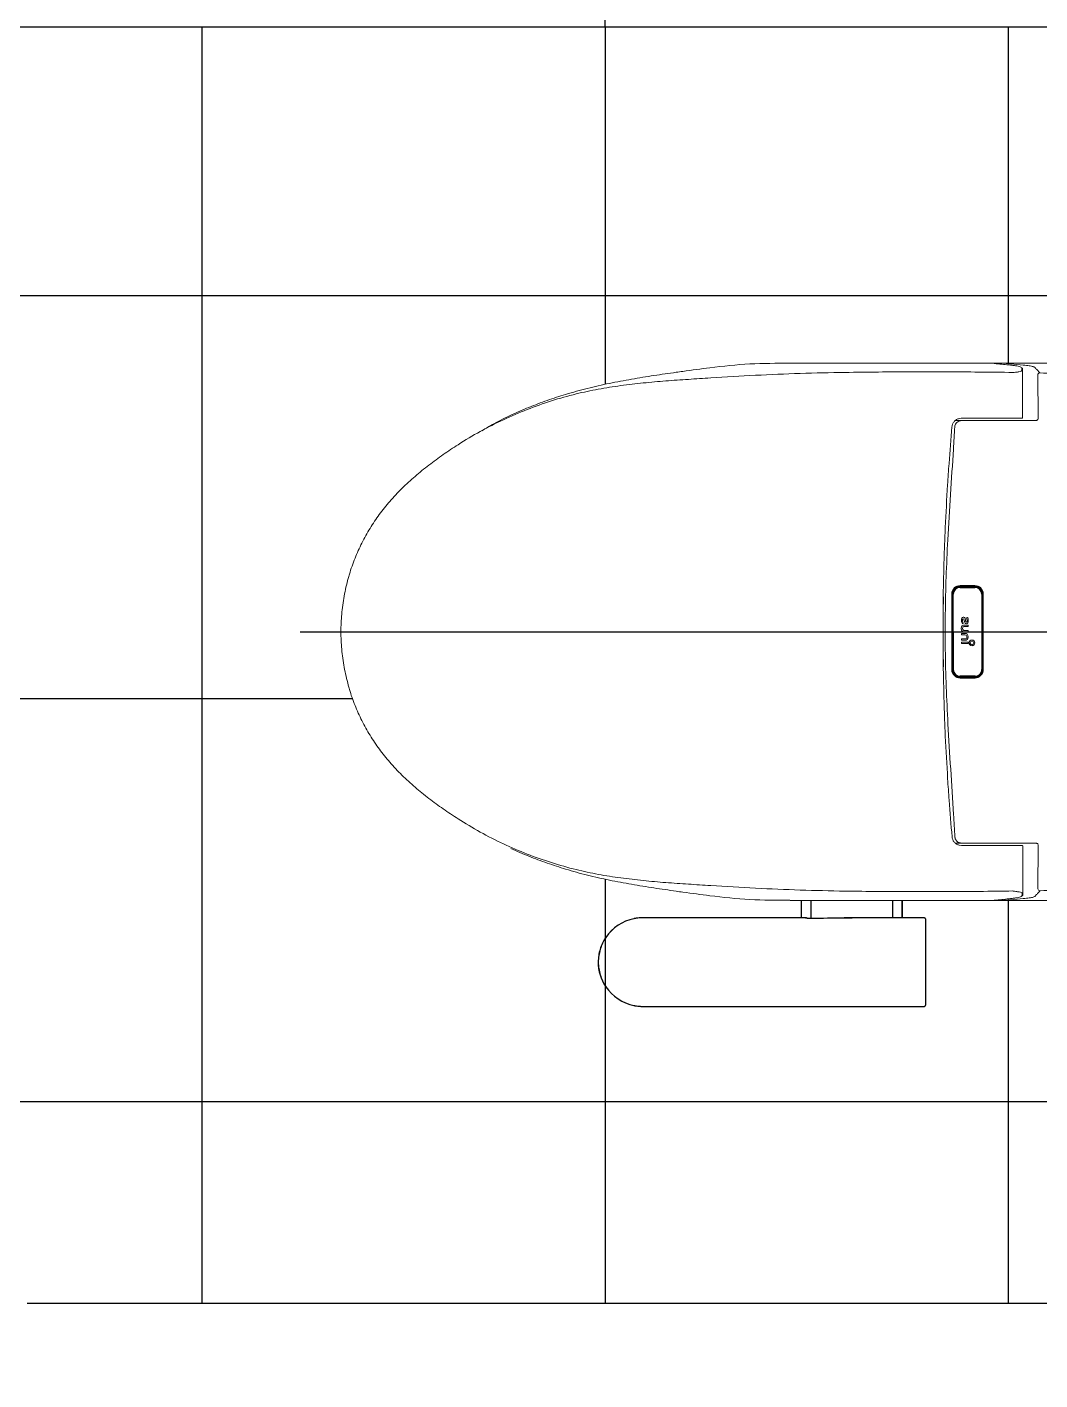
# Model space of a CAD drawing. Header units: millimetres. Extents: x 18456 to 179493, y -203649 to 469211.
# Drawn here: x 102955 to 103708, y -180691 to -179684 of the extents above; entities that cross this region are included whole.
import ezdxf

# ---------------------------------------------------------------- set-up
doc = ezdxf.new("R2010")
doc.units = ezdxf.units.MM
for name, color, linetype, true_color in [('X-평면도(기본형)$0$F-BATH', 6, 'Continuous', 0xff00ff), ('X-평면도(기본형)$0$FUR', 6, 'Continuous', 0xff00ff), ('X-평면도(기본형)$0$MC', 7, 'Continuous', 0x7f7fff), ('X-평면도(기본형)$0$TIL', 5, 'Continuous', 0x0000ff)]:
    doc.layers.add(name, color=color, linetype=linetype, true_color=true_color)

# ---------------------------------------------------------------- blocks, each defined once
blk = doc.blocks.new('X-평면도(기본형)$0$A$C019C01BD')
at = {"layer": 'X-평면도(기본형)$0$FUR', "color": 5, "ltscale": 3, "true_color": 0x0000ff}
blk.add_line((523.1, 1200.3), (523.1, 0.3), dxfattribs=at)
blk = doc.blocks.new('X-평면도(기본형)$0$IW990')
at = {"layer": 'X-평면도(기본형)$0$F-BATH', "color": 8, "true_color": 0x808080}
blk.add_line((238457.4, 45965.8), (238457.4, 45965.9), dxfattribs=at)
blk.add_arc((238455.9, 45965.9), 1.47, 0.0041, 7.5471, dxfattribs=at)
at = {"layer": 'X-평면도(기본형)$0$FUR', "linetype": 'Continuous', "lineweight": 15}
for p, q in [((238356.3, 46380.1), (238645.6, 46380.2)), ((238528.6, 46376.9), (238528.9, 46376.4)), ((238529.4, 46374.3), (238529.4, 46375.9)), ((238529.4, 46375.9), (238529.4, 46339.7)), ((238540.7, 46371.4), (238541, 46339.4)), ((238476.8, 46332.8), (238476.8, 46332.8)), ((238482.2, 46339), (238483.8, 46339.2)), ((238482.2, 46339), (238482.2, 46339)), ((238529.4, 46339.7), (238529.4, 46339.7)), ((238470.3, 46195), (238470.4, 46206.3)), ((238470.5, 46206.3), (238470.3, 46195)), ((238470.2, 46182), (238470.2, 46180.2)), ((238470.2, 46180.2), (238470.2, 46181.9)), ((238470.2, 46178.3), (238470.2, 46180.2)), ((238470.2, 46180.2), (238470.2, 46178.5)), ((238470.5, 46154.1), (238470.3, 46165.3)), ((238470.3, 46165.3), (238470.4, 46154.1)), ((238476.9, 46027.6), (238476.9, 46027.5)), ((238482.2, 46021.4), (238482.3, 46021.4)), ((238482.3, 46021.4), (238483.9, 46021.2)), ((238529.5, 46020.7), (238529.5, 46020.7)), ((238529.5, 45984.5), (238529.5, 46020.7)), ((238540.8, 45989), (238541.1, 46021)), ((238356.3, 45980.4), (238645.7, 45980.3)), ((238356.4, 45980.1), (238645.7, 45980.2)), ((238528.7, 45983.5), (238529, 45984)), ((238529.5, 45986), (238529.5, 45984.5))]:
    blk.add_line(p, q, dxfattribs=at)
at = {"layer": 'X-평면도(기본형)$0$FUR'}
for p, q in [((238493.9, 46214.4), (238482.9, 46214.4)), ((238494, 46214.1), (238482.9, 46214.1)), ((238482.9, 46214.1), (238494, 46214.1)), ((238494, 46213.6), (238482.9, 46213.6)), ((238494, 46213.6), (238482.9, 46213.6)), ((238482.9, 46213.3), (238493.9, 46213.3)), ((238476.7, 46208.2), (238476.7, 46152.2)), ((238477.1, 46208.2), (238476.7, 46208.2)), ((238477.1, 46208.2), (238477.1, 46152.2)), ((238477.1, 46152.2), (238477.1, 46208.2)), ((238477.6, 46208.2), (238477.6, 46152.2)), ((238477.6, 46208.2), (238477.6, 46152.2)), ((238477.8, 46208.2), (238477.6, 46208.2)), ((238477.9, 46152.2), (238477.8, 46208.2)), ((238499, 46208.2), (238499, 46152.2)), ((238499.4, 46208.2), (238499, 46208.2)), ((238499.4, 46152.2), (238499.4, 46208.2)), ((238499.4, 46152.2), (238499.4, 46208.2)), ((238499.8, 46152.2), (238499.8, 46208.2)), ((238499.8, 46208.2), (238499.8, 46152.2)), ((238499.8, 46208.2), (238500.1, 46208.2)), ((238500.1, 46152.2), (238500.1, 46208.2)), ((238476.7, 46152.2), (238477.1, 46152.2)), ((238477.9, 46152.2), (238477.6, 46152.2)), ((238499.4, 46152.2), (238499, 46152.2)), ((238500.1, 46152.2), (238499.8, 46152.2)), ((238494, 46147.1), (238482.9, 46147.1)), ((238482.9, 46146), (238494, 46146)), ((238483, 46146.8), (238494, 46146.8)), ((238483, 46146.8), (238494, 46146.8)), ((238494, 46146.3), (238483, 46146.3)), ((238483, 46146.3), (238494, 46146.3)), ((238364.9, 45967.3), (238364.9, 45980.1)), ((238371.9, 45980.1), (238371.9, 45967.1)), ((238432.9, 45967.3), (238432.9, 45980.2)), ((238439.9, 45967.3), (238439.9, 45980.2)), ((238439.9, 45980.2), (238439.9, 45967.3)), ((238266.4, 45967.3), (238246.6, 45967.3)), ((238266.4, 45967.3), (238246.6, 45967.3)), ((238286.2, 45967.3), (238266.4, 45967.3)), ((238286.2, 45967.3), (238266.4, 45967.3)), ((238363.9, 45967.3), (238286.2, 45967.3)), ((238367.8, 45967.3), (238363.9, 45967.3)), ((238367.8, 45967.3), (238363.9, 45967.3)), ((238368.4, 45967.3), (238367.8, 45967.3)), ((238368.6, 45967.3), (238368.4, 45967.3)), ((238368.6, 45967.3), (238368.6, 45967.3)), ((238396.7, 45967.3), (238402.7, 45967.3)), ((238402.7, 45967.3), (238396.7, 45967.3)), ((238396.7, 45967.3), (238396.7, 45967.3)), ((238404.2, 45967.3), (238402.7, 45967.3)), ((238440.9, 45967.3), (238404.2, 45967.3)), ((238432.9, 45967.3), (238404.2, 45967.3)), ((238440.9, 45967.3), (238432.9, 45967.3)), ((238455.9, 45967.3), (238440.9, 45967.3)), ((238455.9, 45967.3), (238440.9, 45967.3)), ((238455.9, 45967.3), (238455.9, 45967.3)), ((238457.4, 45902.9), (238457.4, 45965.8)), ((238457.4, 45902.9), (238457.4, 45965.8)), ((238219.3, 45952.8), (238219.3, 45952.7)), ((238219.3, 45952.7), (238219.3, 45952.7)), ((238219.3, 45952.7), (238219.3, 45952.7)), ((238219.3, 45916), (238219.3, 45916)), ((238219.3, 45916), (238219.3, 45915.9)), ((238219.3, 45916), (238219.3, 45916)), ((238246.6, 45901.4), (238260.4, 45901.4)), ((238246.6, 45901.4), (238266.4, 45901.4)), ((238260.4, 45901.4), (238286.2, 45901.4)), ((238266.4, 45901.4), (238286.2, 45901.4)), ((238286.2, 45901.4), (238455.9, 45901.4)), ((238455.9, 45901.4), (238455.9, 45901.4)), ((238457.4, 45902.8), (238457.4, 45902.9))]:
    blk.add_line(p, q, dxfattribs=at)
at = {"layer": 'X-평면도(기본형)$0$FUR', "color": 1, "ltscale": 30, "true_color": 0xff0000}
blk.add_line((237991.9, 46180.3), (238735, 46180.3), dxfattribs=at)
at = {"layer": 'X-평면도(기본형)$0$FUR', "lineweight": 9}
for p, q in [((238483.9, 46171.4), (238483.9, 46172.5)), ((238483.9, 46172.5), (238488.9, 46172.5)), ((238488.9, 46171.4), (238483.9, 46171.4)), ((238488.9, 46172.5), (238488.9, 46171.4))]:
    blk.add_line(p, q, dxfattribs=at)
at = {"layer": 'X-평면도(기본형)$0$FUR', "linetype": 'Continuous', "lineweight": 15}
blk.add_lwpolyline([(238470.2, 46180.2), (238470.1, 46180.2), (238470.1, 46180.2), (238470.1, 46180.2), (238470, 46180.2), (238469.9, 46180.2), (238469.8, 46180.2), (238469.7, 46180.2), (238469.6, 46180.2)], dxfattribs=at)
for centre, radius, start, end in [((238542.2, 46371.4), 1.52, 91.2925, 178.1461), ((238528.9, 46339.7), 0.498, 270.0164, 0.0144), ((238529, 46020.7), 0.498, 0.0184, 90.0164), ((238542.3, 45989), 1.52, 181.8867, 268.7402)]:
    blk.add_arc(centre, radius, start, end, dxfattribs=at)
at = {"layer": 'X-평면도(기본형)$0$FUR'}
for centre, radius, start, end in [((238482.9, 46208.2), 6.19, 90.0164, 180.0164), ((238483, 46208.2), 5.85, 90.0164, 180.0164), ((238483, 46208.2), 5.85, 90.0164, 180.0164), ((238483, 46208.2), 5.4, 90.0164, 180.0164), ((238483, 46208.2), 5.4, 90.0164, 180.0164), ((238482.9, 46208.2), 5.06, 90.0164, 180.0164), ((238493.9, 46208.2), 6.19, 0.0164, 90.0164), ((238493.9, 46208.2), 5.06, 0.0164, 90.0164), ((238494, 46208.2), 5.85, 0.0164, 90.0164), ((238494, 46208.2), 5.85, 0.0164, 90.0164), ((238494, 46208.2), 5.4, 0.0164, 90.0164), ((238494, 46208.2), 5.4, 0.0164, 90.0164), ((238482.9, 46152.2), 6.19, 180.0164, 270.0164), ((238483, 46152.2), 5.85, 180.0164, 270.0164), ((238483, 46152.2), 5.85, 180.0164, 270.0164), ((238483, 46152.2), 5.4, 180.0164, 270.0164), ((238483, 46152.2), 5.4, 180.0164, 270.0164), ((238482.9, 46152.2), 5.06, 180.0164, 270.0164), ((238494, 46152.2), 5.4, 270.0164, 0.0164), ((238494, 46152.2), 5.85, 270.0164, 0.0164), ((238494, 46152.2), 5.06, 270.0164, 0.0164), ((238494, 46152.2), 5.85, 270.0164, 0.0164), ((238494, 46152.2), 6.19, 270.0164, 0.0164), ((238494, 46152.2), 5.4, 270.0164, 0.0164), ((238246.6, 45934.4), 32.9, 101.1981, 146.0222), ((238246.6, 45934.4), 32.9, 101.1981, 146.1091), ((238246.6, 45934.5), 32.8, 100.8392, 101.1985), ((238246.6, 45934.5), 32.8, 100.84, 101.1997), ((238246.6, 45934.4), 32.9, 100.1837, 100.8391), ((238246.7, 45934.3), 33, 100.1875, 100.84), ((238246.6, 45934.4), 32.9, 99.8883, 100.1837), ((238246.6, 45934.3), 33, 99.893, 100.1875), ((238246.6, 45934.4), 32.9, 98.1146, 99.8879), ((238246.6, 45934.3), 33, 98.1211, 99.8932), ((238246.6, 45934.3), 33, 97.8283, 98.1148), ((238246.6, 45934.4), 32.9, 97.834, 98.1209), ((238246.6, 45934.3), 33, 94.1814, 97.8277), ((238246.6, 45934.4), 32.9, 94.1775, 97.8342), ((238246.6, 45934.3), 33, 93.8903, 94.1811), ((238246.6, 45934.4), 32.9, 93.8859, 94.1774), ((238246.6, 45934.3), 33, 92.1278, 93.8905), ((238246.6, 45934.4), 32.9, 92.1212, 93.8857), ((238246.6, 45934.4), 32.9, 91.8255, 92.1275), ((238246.6, 45934.3), 33, 91.8195, 92.1213), ((238246.6, 45934.4), 32.9, 90.0005, 91.8259), ((238246.6, 45934.3), 33, 89.9998, 91.8192), ((238371, 45992.5), 25.3, 264.0305, 264.9917), ((238404.2, 45697.1), 270.2, 89.9998, 90.3143), ((238455.9, 45965.8), 1.51, 87.3306, 88.5214), ((238455.9, 45965.8), 1.5, 88.5213, 89.9997), ((238455.9, 45965.7), 1.6, 86.1524, 90), ((238455.9, 45965.8), 1.51, 84.436, 87.3307), ((238455.9, 45965.7), 1.59, 82.6484, 86.1539), ((238246.5, 45934.4), 32.8, 146.175, 146.4261), ((238246.6, 45934.4), 32.8, 146.1756, 146.4266), ((238246.6, 45934.4), 33, 180.0003, 213.5315), ((238246.5, 45934.3), 32.8, 213.5308, 213.825), ((238246.6, 45934.3), 32.9, 213.5304, 213.8244), ((238246.6, 45934.4), 32.9, 213.8989, 258.8045), ((238246.6, 45934.4), 32.9, 213.995, 258.8044), ((238246.6, 45934.2), 32.8, 258.804, 259.1608), ((238246.6, 45934.2), 32.8, 258.8029, 259.16), ((238246.6, 45934.3), 32.9, 259.1609, 259.8184), ((238246.7, 45934.4), 33, 259.16, 259.8145), ((238246.6, 45934.3), 32.9, 259.8183, 260.1183), ((238246.6, 45934.4), 33, 259.8145, 260.1135), ((238246.6, 45934.3), 32.9, 260.1186, 261.8849), ((238246.6, 45934.4), 33, 260.1134, 261.8784), ((238246.6, 45934.4), 33, 261.8847, 262.1789), ((238246.6, 45934.3), 32.9, 261.8786, 262.1733), ((238246.6, 45934.4), 33, 262.1796, 265.8234), ((238246.6, 45934.3), 32.9, 262.173, 265.8275), ((238246.6, 45934.4), 33, 265.8237, 266.1071), ((238246.6, 45934.3), 32.9, 265.8274, 266.1115), ((238246.6, 45934.4), 33, 266.1069, 267.876), ((238246.6, 45934.3), 32.9, 266.1117, 267.8826), ((238246.6, 45934.3), 32.9, 267.8763, 268.1693), ((238246.6, 45934.4), 33, 267.8825, 268.1754), ((238246.6, 45934.3), 32.9, 268.169, 269.9995), ((238246.6, 45934.4), 33, 268.1757, 270.0002), ((238455.9, 45903), 1.6, 270, 273.8071), ((238455.9, 45903), 1.59, 273.8056, 277.3438), ((238455.9, 45902.8), 1.47, 352.4478, 359.996)]:
    blk.add_arc(centre, radius, start, end, dxfattribs=at)
at = {"layer": 'X-평면도(기본형)$0$FUR', "linetype": 'Continuous', "lineweight": 15}
for points, knots in [([(238522.2, 46373.3), (238513.8, 46373.4, 0), (238497.1, 46373.6, 0), (238472.1, 46373.7, 0), (238447, 46373.7, 0), (238422.1, 46373.6, 0), (238394.4, 46373.3, 0), (238363.9, 46372.6, 0), (238330.6, 46371.2, 0), (238302.9, 46369.6, 0), (238280.7, 46368.1, 0), (238263.9, 46367, 0), (238247.2, 46365.5, 0), (238230.4, 46363.6, 0), (238213.7, 46360.9, 0), (238196.5, 46357.3, 0), (238178.8, 46352.3, 0), (238160.7, 46345.8, 0), (238143, 46338.3, 0), (238125.8, 46329.5, 0), (238111, 46320.7, 0), (238098.3, 46312.2, 0), (238087.6, 46304.4, 0), (238077.3, 46296, 0), (238067.5, 46287.1, 0), (238058.6, 46277.6, 0), (238050.6, 46267.7, 0), (238043.7, 46257.3, 0), (238037.6, 46246.4, 0), (238032.6, 46235, 0), (238029.4, 46226.6, 0), (238028.2, 46221.9, 0), (238028.1, 46221.5, 0)], [0, 0, 0, 0, 0.045045, 0.090113, 0.135167, 0.180192, 0.2252, 0.286412, 0.347638, 0.408861, 0.439659, 0.470514, 0.501361, 0.532157, 0.562894, 0.593613, 0.628106, 0.662718, 0.697369, 0.73198, 0.766473, 0.790174, 0.813941, 0.837696, 0.861396, 0.885041, 0.907276, 0.929591, 0.951906, 0.974141, 0.996378, 1, 1, 1, 1]), ([(238148.7, 46341.5), (238153.1, 46343.5, 0), (238162, 46347.4, 0), (238175.6, 46352.5, 0), (238190.1, 46357.3, 0), (238205.5, 46361.5, 0), (238221.9, 46365.2, 0), (238238.5, 46368.3, 0), (238255.1, 46371, 0), (238267.8, 46372.8, 0), (238281.7, 46374.8, 0), (238299.9, 46377.2, 0), (238326.5, 46380.1, 0), (238346.4, 46380.1, 0), (238356.3, 46380.1, 0)], [0, 0, 0, 0, 0.0682173, 0.1364846, 0.2047249, 0.2836288, 0.3625896, 0.4416482, 0.5207491, 0.5997706, 0.6235152, 0.718497, 0.8592532, 1, 1, 1, 1]), ([(238505.2, 46380.2), (238507.3, 46380, 0), (238512.8, 46379.5, 0), (238518.2, 46379, 0), (238521.6, 46378.6, 0)], [0.7360237, 0.7360237, 0.7360237, 0.7360237, 0.831555, 1, 1, 1, 1]), ([(238532.2, 46378.5), (238531.4, 46378.6, 0), (238527.5, 46379, 0), (238521.4, 46379.6, 0), (238516.1, 46380, 0), (238514, 46380.2, 0)], [0, 0, 0, 0, 0.0818884, 0.4094436, 0.6360215, 0.6360215, 0.6360215, 0.6360215]), ([(238521.6, 46378.6), (238522.4, 46378.5, 0), (238524.2, 46378.3, 0), (238526.2, 46377.9, 0), (238527.8, 46377.4, 0), (238528.3, 46377.1, 0), (238528.6, 46376.9, 0)], [0, 0, 0, 0, 0.246429, 0.500051, 0.746502, 1, 1, 1, 1]), ([(238528.9, 46374.8), (238528.8, 46374.6, 0), (238528.5, 46374.3, 0), (238526.8, 46373.8, 0), (238524.6, 46373.4, 0), (238522.9, 46373.3, 0), (238522.2, 46373.3, 0)], [0, 0, 0, 0, 0.273347, 0.546758, 0.817329, 1, 1, 1, 1]), ([(238528.9, 46376.4), (238528.9, 46376.3, 0), (238528.9, 46376.1, 0), (238528.9, 46375.6, 0), (238528.9, 46375.1, 0), (238528.9, 46374.8, 0)], [0, 0, 0, 0, 0.099169, 0.495843, 1, 1, 1, 1]), ([(238529, 46376.7), (238529.1, 46376.6, 0), (238529.3, 46376.4, 0), (238529.3, 46376.1, 0), (238529.4, 46375.9, 0)], [0, 0, 0, 0, 0.48558, 1, 1, 1, 1]), ([(238529.4, 46374.3), (238529.4, 46371.3, 0), (238529.4, 46365.5, 0), (238529.4, 46357, 0), (238529.4, 46348.5, 0), (238529.4, 46342.7, 0), (238529.4, 46339.7, 0)], [0, 0, 0, 0, 0.259955, 0.500103, 0.737095, 1, 1, 1, 1]), ([(238538.4, 46377.1), (238538.3, 46377.1, 0), (238538, 46377.3, 0), (238537.3, 46377.6, 0), (238536, 46378, 0), (238534.3, 46378.3, 0), (238532.9, 46378.4, 0), (238532.2, 46378.5, 0)], [0, 0, 0, 0, 0.111376, 0.330422, 0.555707, 0.77467, 1, 1, 1, 1]), ([(238542.2, 46372.9), (238542.1, 46373.1, 0), (238541.3, 46373.9, 0), (238540.1, 46375.4, 0), (238538.9, 46376.5, 0), (238538.4, 46377.1, 0)], [0, 0, 0, 0, 0.113423, 0.567128, 1, 1, 1, 1]), ([(238606.6, 46371.3), (238602.3, 46371.4, 0), (238588.5, 46371.6, 0), (238567, 46372.4, 0), (238549.8, 46372.7, 0), (238542.2, 46372.9, 0)], [0, 0, 0, 0, 0.197592, 0.645954, 1, 1, 1, 1]), ([(238127.1, 46329.9), (238130.1, 46331.7, 0), (238137.1, 46335.9, 0), (238144.5, 46339.4, 0), (238148.7, 46341.5, 0)], [0, 0, 0, 0, 0.421945, 1, 1, 1, 1]), ([(238470.6, 46220.9), (238470.6, 46221.2, 0), (238470.7, 46222.9, 0), (238470.8, 46229.9, 0), (238471.2, 46241.8, 0), (238472.1, 46263.1, 0), (238473.2, 46284.3, 0), (238474.9, 46309.3, 0), (238476.1, 46323.7, 0), (238476.8, 46332.8, 0)], [0, 0, 0, 0, 0.008884, 0.044422, 0.186575, 0.328729, 0.613054, 0.755208, 1, 1, 1, 1]), ([(238479, 46332.9), (238478.6, 46327.3, 0), (238477.6, 46310.5, 0), (238475.8, 46282.4, 0), (238473.8, 46250.7, 0), (238472.4, 46221, 0), (238471.9, 46198.2, 0), (238471.8, 46184.6, 0), (238471.8, 46180.2, 0)], [0, 0, 0, 0, 0.0552666, 0.1658888, 0.2765103, 0.3666384, 0.4567946, 0.5000016, 0.5000016, 0.5000016, 0.5000016]), ([(238476.8, 46332.8), (238476.9, 46333.1, 0), (238477, 46334.1, 0), (238477.7, 46335.8, 0), (238479.1, 46337.5, 0), (238480.8, 46338.6, 0), (238481.8, 46338.9, 0), (238482.2, 46339, 0)], [0, 0, 0, 0, 0.113811, 0.345518, 0.613165, 0.880162, 1, 1, 1, 1]), ([(238484.3, 46337.5), (238483.5, 46337.4, 0), (238482.1, 46337.2, 0), (238480.5, 46336.2, 0), (238479.5, 46334.9, 0), (238479.1, 46333.8, 0), (238479, 46333.1, 0), (238479, 46332.9, 0)], [0, 0, 0, 0, 0.3042149, 0.5391397, 0.7379162, 0.9427692, 1, 1, 1, 1]), ([(238484.3, 46337.5), (238483.6, 46337.5, 0), (238482.6, 46337.5, 0), (238481, 46337.6, 0), (238479.9, 46337.6, 0), (238479.4, 46337.6, 0)], [0, 0, 0, 0, 0.480134, 0.775628, 1, 1, 1, 1]), ([(238483.8, 46339.2), (238489.6, 46339.2, 0), (238501.2, 46339.2, 0), (238512.9, 46339.2, 0), (238518.7, 46339.2, 0)], [0, 0, 0, 0, 0.499902, 1, 1, 1, 1]), ([(238539, 46337.4), (238529.9, 46337.4, 0), (238511.6, 46337.4, 0), (238493.4, 46337.4, 0), (238484.3, 46337.5, 0)], [0, 0, 0, 0, 0.4999236, 1, 1, 1, 1]), ([(238518.7, 46339.2), (238519.7, 46339.2, 0), (238521.9, 46339.2, 0), (238524.8, 46339.2, 0), (238527.1, 46339.2, 0), (238528.6, 46339.2, 0), (238528.8, 46339.2, 0), (238528.9, 46339.2, 0)], [0, 0, 0, 0, 0.20342, 0.4068306, 0.6105684, 0.8151346, 1, 1, 1, 1]), ([(238528.9, 46339.2), (238529, 46339.2, 0), (238529.1, 46339.2, 0), (238529.2, 46339.3, 0), (238529.4, 46339.5, 0), (238529.4, 46339.6, 0), (238529.4, 46339.7, 0)], [0, 0, 0, 0, 0.2499993, 0.5, 0.7500007, 1, 1, 1, 1]), ([(238541, 46339.4), (238541, 46339.2, 0), (238541, 46338.9, 0), (238540.8, 46338.3, 0), (238540.3, 46337.8, 0), (238539.7, 46337.5, 0), (238539.2, 46337.4, 0), (238539, 46337.4, 0)], [0, 0, 0, 0, 0.135907, 0.34197, 0.554556, 0.775331, 1, 1, 1, 1]), ([(238022.2, 46180.3), (238022.2, 46182.5, 0), (238022.3, 46186.8, 0), (238022.8, 46193.4, 0), (238023.5, 46200, 0), (238024.6, 46206.8, 0), (238025.9, 46213.4, 0), (238027.1, 46218.3, 0), (238028, 46221, 0), (238028.1, 46221.5, 0)], [0, 0, 0, 0, 0.15677, 0.311274, 0.473781, 0.636377, 0.799122, 0.962022, 1, 1, 1, 1]), ([(238470.4, 46206.3), (238470.4, 46207.9, 0), (238470.4, 46212.7, 0), (238470.5, 46217.6, 0), (238470.6, 46220.9, 0)], [0, 0, 0, 0, 0.323794, 1, 1, 1, 1]), ([(238470.2, 46181.9), (238470.2, 46183.3, 0), (238470.2, 46187.7, 0), (238470.2, 46192, 0), (238470.3, 46195, 0)], [0, 0, 0, 0, 0.319494, 1, 1, 1, 1]), ([(238022.2, 46180.3), (238022.2, 46178.1, 0), (238022.3, 46173.8, 0), (238022.8, 46167.2, 0), (238023.5, 46160.5, 0), (238024.6, 46153.8, 0), (238026, 46147.2, 0), (238027.2, 46142.2, 0), (238028, 46139.6, 0), (238028.1, 46139.1, 0)], [0, 0, 0, 0, 0.15677, 0.311274, 0.473781, 0.636377, 0.799122, 0.962022, 1, 1, 1, 1]), ([(238470.2, 46178.5), (238470.2, 46177.1, 0), (238470.2, 46172.7, 0), (238470.2, 46168.3, 0), (238470.3, 46165.3, 0)], [0, 0, 0, 0, 0.319494, 1, 1, 1, 1]), ([(238479.1, 46027.4), (238478.7, 46033, 0), (238477.7, 46049.9, 0), (238475.9, 46078, 0), (238473.9, 46109.7, 0), (238472.5, 46139.3, 0), (238471.9, 46162.2, 0), (238471.8, 46175.8, 0), (238471.8, 46180.2, 0)], [0, 0, 0, 0, 0.0552666, 0.1658888, 0.2765103, 0.3666384, 0.4567946, 0.5000016, 0.5000016, 0.5000016, 0.5000016]), ([(238470.4, 46154.1), (238470.4, 46152.5, 0), (238470.5, 46147.6, 0), (238470.6, 46142.7, 0), (238470.7, 46139.4, 0)], [0, 0, 0, 0, 0.323794, 1, 1, 1, 1]), ([(238522.2, 45987.3), (238513.9, 45987.2, 0), (238497.2, 45986.9, 0), (238472.1, 45986.8, 0), (238447.1, 45986.8, 0), (238422.1, 45986.9, 0), (238394.4, 45987.2, 0), (238363.9, 45987.9, 0), (238330.7, 45989.3, 0), (238302.9, 45990.9, 0), (238280.7, 45992.4, 0), (238263.9, 45993.5, 0), (238247.2, 45995, 0), (238230.4, 45996.9, 0), (238213.8, 45999.5, 0), (238196.5, 46003.2, 0), (238178.8, 46008.2, 0), (238160.7, 46014.6, 0), (238143, 46022.2, 0), (238125.8, 46030.9, 0), (238111, 46039.8, 0), (238098.3, 46048.3, 0), (238087.6, 46056.1, 0), (238077.3, 46064.4, 0), (238067.5, 46073.4, 0), (238058.6, 46082.8, 0), (238050.7, 46092.8, 0), (238043.7, 46103.1, 0), (238037.6, 46114, 0), (238032.6, 46125.4, 0), (238029.4, 46133.9, 0), (238028.3, 46138.5, 0), (238028.1, 46138.9, 0)], [0, 0, 0, 0, 0.045045, 0.090113, 0.135167, 0.180192, 0.2252, 0.286412, 0.347638, 0.408861, 0.439659, 0.470514, 0.501361, 0.532157, 0.562894, 0.593613, 0.628106, 0.662718, 0.697369, 0.73198, 0.766473, 0.790174, 0.813941, 0.837696, 0.861396, 0.885041, 0.907276, 0.929591, 0.951906, 0.974141, 0.996378, 1, 1, 1, 1]), ([(238470.7, 46139.4), (238470.7, 46139.1, 0), (238470.7, 46137.5, 0), (238470.9, 46130.5, 0), (238471.2, 46118.5, 0), (238472.1, 46097.3, 0), (238473.3, 46076.1, 0), (238474.9, 46051, 0), (238476.2, 46036.7, 0), (238476.9, 46027.6, 0)], [0, 0, 0, 0, 0.008884, 0.044422, 0.186575, 0.328729, 0.613054, 0.755208, 1, 1, 1, 1]), ([(238476.9, 46027.5), (238477, 46027.2, 0), (238477.1, 46026.2, 0), (238477.8, 46024.5, 0), (238479.2, 46022.8, 0), (238480.8, 46021.8, 0), (238481.9, 46021.5, 0), (238482.2, 46021.4, 0)], [0, 0, 0, 0, 0.113811, 0.345518, 0.613165, 0.880162, 1, 1, 1, 1]), ([(238484.4, 46022.9), (238483.6, 46023, 0), (238482.2, 46023.1, 0), (238480.6, 46024.2, 0), (238479.6, 46025.5, 0), (238479.1, 46026.6, 0), (238479.1, 46027.3, 0), (238479.1, 46027.4, 0)], [0, 0, 0, 0, 0.3042149, 0.5391397, 0.7379162, 0.9427692, 1, 1, 1, 1]), ([(238484.4, 46022.9), (238483.7, 46022.9, 0), (238482.7, 46022.8, 0), (238481, 46022.8, 0), (238480, 46022.8, 0), (238479.5, 46022.8, 0)], [0, 0, 0, 0, 0.480134, 0.775628, 1, 1, 1, 1]), ([(238483.9, 46021.2), (238489.7, 46021.2, 0), (238501.3, 46021.2, 0), (238512.9, 46021.2, 0), (238518.8, 46021.2, 0)], [0, 0, 0, 0, 0.499902, 1, 1, 1, 1]), ([(238539.1, 46023), (238530, 46023, 0), (238511.7, 46023, 0), (238493.5, 46022.9, 0), (238484.4, 46022.9, 0)], [0, 0, 0, 0, 0.4999236, 1, 1, 1, 1]), ([(238518.8, 46021.2), (238519.8, 46021.2, 0), (238522, 46021.2, 0), (238524.9, 46021.2, 0), (238527.2, 46021.2, 0), (238528.7, 46021.2, 0), (238528.9, 46021.2, 0), (238529, 46021.2, 0)], [0, 0, 0, 0, 0.20342, 0.4068306, 0.6105684, 0.8151346, 1, 1, 1, 1]), ([(238529, 46021.2), (238529, 46021.2, 0), (238529.2, 46021.2, 0), (238529.3, 46021.1, 0), (238529.5, 46020.9, 0), (238529.5, 46020.8, 0), (238529.5, 46020.7, 0)], [0, 0, 0, 0, 0.2499993, 0.5, 0.7500007, 1, 1, 1, 1]), ([(238529.5, 45986), (238529.5, 45989.1, 0), (238529.5, 45994.8, 0), (238529.5, 46003.4, 0), (238529.5, 46011.9, 0), (238529.5, 46017.7, 0), (238529.5, 46020.7, 0)], [0, 0, 0, 0, 0.259955, 0.500103, 0.737095, 1, 1, 1, 1]), ([(238541.1, 46021), (238541.1, 46021.2, 0), (238541.1, 46021.5, 0), (238540.9, 46022.1, 0), (238540.4, 46022.6, 0), (238539.8, 46022.9, 0), (238539.3, 46023, 0), (238539.1, 46023, 0)], [0, 0, 0, 0, 0.135907, 0.34197, 0.554556, 0.775331, 1, 1, 1, 1]), ([(238148.7, 46019), (238153.1, 46017, 0), (238162, 46013, 0), (238175.6, 46008, 0), (238190.1, 46003.2, 0), (238205.6, 45998.9, 0), (238222, 45995.3, 0), (238238.5, 45992.2, 0), (238255.1, 45989.5, 0), (238267.8, 45987.7, 0), (238281.7, 45985.7, 0), (238300, 45983.3, 0), (238326.5, 45980.4, 0), (238346.4, 45980.4, 0), (238356.3, 45980.4, 0)], [0, 0, 0, 0, 0.0682173, 0.1364846, 0.2047249, 0.2836288, 0.3625896, 0.4416482, 0.5207491, 0.5997706, 0.6235152, 0.718497, 0.8592532, 1, 1, 1, 1]), ([(238505.3, 45980.2), (238507.3, 45980.3, 0), (238512.9, 45980.8, 0), (238518.3, 45981.4, 0), (238521.7, 45981.7, 0)], [0.7353699, 0.7353699, 0.7353699, 0.7353699, 0.831555, 1, 1, 1, 1]), ([(238532.3, 45981.9), (238531.5, 45981.8, 0), (238527.6, 45981.4, 0), (238521.5, 45980.8, 0), (238516.2, 45980.4, 0), (238514, 45980.2, 0)], [0, 0, 0, 0, 0.0818884, 0.4094436, 0.6374386, 0.6374386, 0.6374386, 0.6374386]), ([(238521.7, 45981.7), (238522.6, 45981.9, 0), (238524.3, 45982.1, 0), (238526.3, 45982.5, 0), (238527.9, 45982.9, 0), (238528.4, 45983.3, 0), (238528.7, 45983.5, 0)], [0, 0, 0, 0, 0.246429, 0.500051, 0.746502, 1, 1, 1, 1]), ([(238529, 45985.6), (238528.9, 45985.7, 0), (238528.7, 45986.1, 0), (238527, 45986.6, 0), (238524.7, 45986.9, 0), (238523, 45987.1, 0), (238522.3, 45987.1, 0)], [0, 0, 0, 0, 0.273347, 0.546758, 0.817329, 1, 1, 1, 1]), ([(238529, 45984), (238529, 45984.1, 0), (238529, 45984.3, 0), (238529, 45984.8, 0), (238529, 45985.3, 0), (238529, 45985.6, 0)], [0, 0, 0, 0, 0.099169, 0.495843, 1, 1, 1, 1]), ([(238529.1, 45983.7), (238529.2, 45983.8, 0), (238529.4, 45984, 0), (238529.5, 45984.3, 0), (238529.5, 45984.5, 0)], [0, 0, 0, 0, 0.48558, 1, 1, 1, 1]), ([(238538.5, 45983.3), (238538.4, 45983.3, 0), (238538.2, 45983.1, 0), (238537.4, 45982.7, 0), (238536.1, 45982.4, 0), (238534.4, 45982.1, 0), (238533, 45981.9, 0), (238532.3, 45981.9, 0)], [0, 0, 0, 0, 0.111376, 0.330422, 0.555707, 0.77467, 1, 1, 1, 1]), ([(238542.3, 45987.5), (238542.2, 45987.3, 0), (238541.4, 45986.4, 0), (238540.2, 45985, 0), (238539, 45983.9, 0), (238538.5, 45983.3, 0)], [0, 0, 0, 0, 0.113423, 0.567128, 1, 1, 1, 1]), ([(238606.7, 45989.2), (238602.5, 45989.1, 0), (238588.6, 45988.8, 0), (238567.1, 45988, 0), (238549.9, 45987.6, 0), (238542.3, 45987.5, 0)], [0, 0, 0, 0, 0.197592, 0.645954, 1, 1, 1, 1])]:
    blk.add_open_spline(points, degree=3, knots=knots, dxfattribs=at)
at = {"layer": 'X-평면도(기본형)$0$FUR'}
for points in [[(238482.9, 46214.1), (238482.9, 46214.1), (238482.9, 46214.4)], [(238482.9, 46213.3), (238482.9, 46213.6), (238482.9, 46213.6)], [(238494, 46214.1), (238493.9, 46214.1), (238493.9, 46214.4)], [(238493.9, 46213.3), (238493.9, 46213.6), (238494, 46213.6)], [(238483, 46146.8), (238482.9, 46146.8), (238482.9, 46147.1)], [(238482.9, 46146), (238482.9, 46146.3), (238483, 46146.3)], [(238494, 46146.8), (238494, 46146.8), (238494, 46147.1)], [(238494, 46146), (238494, 46146.3), (238494, 46146.3)]]:
    blk.add_rational_spline(points, [1, 0.707106781187, 1], degree=2, dxfattribs=at)
at = {"layer": 'X-평면도(기본형)$0$FUR', "lineweight": 9}
for points, knots in [([(238486.6, 46190.4), (238486.2, 46191.1, 0), (238485.3, 46191.3, 0), (238484.6, 46190.8, 0), (238484, 46190.2, 0), (238483.9, 46189.5, 0), (238483.9, 46188.6, 0), (238483.9, 46187.6, 0), (238484.2, 46186.7, 0), (238484.6, 46186.2, 0), (238484.6, 46186.2, 0), (238485.3, 46186.7, 0), (238485.3, 46186.7, 0), (238484.6, 46187.7, 0), (238484.6, 46188.9, 0), (238484.8, 46189.5, 0), (238485, 46190, 0), (238485.5, 46190.1, 0), (238485.8, 46189.7, 0), (238486, 46189.4, 0), (238486.1, 46188.6, 0), (238486.2, 46187.7, 0), (238486.3, 46186.9, 0), (238486.7, 46186.2, 0), (238487.5, 46186.2, 0), (238488.4, 46186.2, 0), (238489, 46187.3, 0), (238489, 46188.5, 0), (238489, 46189.6, 0), (238488.7, 46190.5, 0), (238488.4, 46190.9, 0), (238488.4, 46190.9, 0), (238487.7, 46190.5, 0), (238487.7, 46190.5, 0), (238487.9, 46190.2, 0), (238488.2, 46189.4, 0), (238488.2, 46188.7, 0), (238488.2, 46188.1, 0), (238488, 46187.3, 0), (238487.6, 46187.3, 0), (238487.2, 46187.3, 0), (238487.1, 46187.8, 0), (238487, 46188.4, 0), (238487, 46188.7, 0), (238487, 46189, 0), (238486.9, 46189.3, 0), (238486.9, 46189.6, 0), (238486.7, 46190.1, 0), (238486.6, 46190.4)], [0, 0, 0, 0, 1, 1, 1, 2, 2, 2, 3, 3, 3, 4, 4, 4, 5, 5, 5, 6, 6, 6, 7, 7, 7, 8, 8, 8, 9, 9, 9, 10, 10, 10, 11, 11, 11, 12, 12, 12, 13, 13, 13, 14, 14, 14, 15, 15, 15, 16, 16, 16, 16]), ([(238483.8, 46182.7), (238483.8, 46184.4, 0), (238484.8, 46185.2, 0), (238486.4, 46185.2, 0), (238486.4, 46185.2, 0), (238488.8, 46185.2, 0), (238488.8, 46185.2, 0), (238488.8, 46185.2, 0), (238488.8, 46184.2, 0), (238488.8, 46184.2, 0), (238488.8, 46184.2, 0), (238486.3, 46184.2, 0), (238486.3, 46184.2, 0), (238485.5, 46184.2, 0), (238484.8, 46183.7, 0), (238484.8, 46182.7, 0), (238484.8, 46181.7, 0), (238485.5, 46181.2, 0), (238486.3, 46181.2, 0), (238486.3, 46181.2, 0), (238488.8, 46181.2, 0), (238488.8, 46181.2, 0), (238488.8, 46181.2, 0), (238488.8, 46180.1, 0), (238488.8, 46180.1, 0), (238488.8, 46180.1, 0), (238486.4, 46180.1, 0), (238486.4, 46180.1, 0), (238484.8, 46180.1, 0), (238483.8, 46180.9, 0), (238483.8, 46182.7)], [0, 0, 0, 0, 1, 1, 1, 2, 2, 2, 3, 3, 3, 4, 4, 4, 5, 5, 5, 6, 6, 6, 7, 7, 7, 8, 8, 8, 9, 9, 9, 10, 10, 10, 10]), ([(238488.9, 46176.4), (238488.9, 46178.2, 0), (238487.9, 46179, 0), (238486.4, 46179, 0), (238486.4, 46179, 0), (238483.9, 46179, 0), (238483.9, 46179, 0), (238483.9, 46179, 0), (238483.9, 46177.9, 0), (238483.9, 46177.9, 0), (238483.9, 46177.9, 0), (238486.5, 46177.9, 0), (238486.5, 46177.9, 0), (238487.3, 46177.9, 0), (238488, 46177.4, 0), (238488, 46176.4, 0), (238488, 46175.4, 0), (238487.3, 46174.9, 0), (238486.5, 46174.9, 0), (238486.5, 46174.9, 0), (238483.9, 46174.9, 0), (238483.9, 46174.9, 0), (238483.9, 46174.9, 0), (238483.9, 46173.9, 0), (238483.9, 46173.9, 0), (238483.9, 46173.9, 0), (238486.4, 46173.9, 0), (238486.4, 46173.9, 0), (238487.9, 46173.9, 0), (238488.9, 46174.7, 0), (238488.9, 46176.4)], [0, 0, 0, 0, 1, 1, 1, 2, 2, 2, 3, 3, 3, 4, 4, 4, 5, 5, 5, 6, 6, 6, 7, 7, 7, 8, 8, 8, 9, 9, 9, 10, 10, 10, 10]), ([(238493.9, 46172), (238493.9, 46170.8, 0), (238492.9, 46169.8, 0), (238491.8, 46169.8, 0), (238490.6, 46169.8, 0), (238489.6, 46170.8, 0), (238489.6, 46172, 0), (238489.6, 46173.1, 0), (238490.6, 46174.1, 0), (238491.8, 46174.1, 0), (238492.9, 46174.1, 0), (238493.9, 46173.1, 0), (238493.9, 46172)], [0, 0, 0, 0, 1, 1, 1, 2, 2, 2, 3, 3, 3, 4, 4, 4, 4]), ([(238490.4, 46172), (238490.4, 46171.2, 0), (238491, 46170.6, 0), (238491.8, 46170.6, 0), (238492.5, 46170.6, 0), (238493.1, 46171.2, 0), (238493.1, 46172, 0), (238493.1, 46172.7, 0), (238492.5, 46173.3, 0), (238491.8, 46173.3, 0), (238491, 46173.3, 0), (238490.4, 46172.7, 0), (238490.4, 46172)], [0, 0, 0, 0, 1, 1, 1, 2, 2, 2, 3, 3, 3, 4, 4, 4, 4])]:
    blk.add_open_spline(points, degree=3, knots=knots, dxfattribs=at)
at = {"layer": 'X-평면도(기본형)$0$FUR'}
for points, knots in [([(238367.8, 45967.3), (238367.9, 45967.3), (238368.1, 45967.3), (238368.3, 45967.3), (238368.4, 45967.3)], [0, 0, 0, 0, 0.260328, 1, 1, 1, 1]), ([(238368.8, 45967.2), (238369.1, 45967.2), (238370.1, 45967.1), (238371.1, 45967.1), (238371.9, 45967.1)], [0, 0, 0, 0, 0.239264, 1, 1, 1, 1]), ([(238457.4, 45966.1), (238457.4, 45966.2), (238457.3, 45966.5), (238457, 45966.9), (238456.6, 45967.2), (238456.3, 45967.3), (238456.2, 45967.3)], [0, 0, 0, 0, 0.250204, 0.500007, 0.749809, 1, 1, 1, 1]), ([(238219.2, 45952.6), (238218.3, 45951.2), (238216.7, 45948.4), (238215, 45943.9), (238213.9, 45939.2), (238213.7, 45936), (238213.7, 45934.4)], [0, 0, 0, 0, 0.250317, 0.500533, 0.750483, 1, 1, 1, 1]), ([(238219.2, 45952.6), (238217.4, 45949.9), (238215.3, 45945.5), (238213.9, 45939.2), (238213.7, 45936), (238213.7, 45934.4)], [0, 0, 0, 0, 0.499321, 0.749658, 1, 1, 1, 1]), ([(238213.7, 45934.4), (238213.7, 45932.7), (238213.9, 45929.5), (238215, 45924.8), (238216.7, 45920.3), (238218.3, 45917.5), (238219.2, 45916.1)], [0, 0, 0, 0, 0.249517, 0.499466, 0.749683, 1, 1, 1, 1]), ([(238456.2, 45901.4), (238456.3, 45901.4), (238456.6, 45901.5), (238457, 45901.8), (238457.3, 45902.2), (238457.4, 45902.5), (238457.4, 45902.6)], [0, 0, 0, 0, 0.250189, 0.499991, 0.749795, 1, 1, 1, 1])]:
    blk.add_open_spline(points, degree=3, knots=knots, dxfattribs=at)
blk.add_open_spline([(238371.9, 45967.1), (238380.2, 45967.2), (238388.5, 45967.2), (238396.7, 45967.3)], degree=3, dxfattribs=at)
blk = doc.blocks.new('X-평면도(기본형)$0$ba17001400')
at = {"layer": 'X-평면도(기본형)$0$FUR'}
blk.add_line((450, -200), (450, 730), dxfattribs=at)
at = {"layer": 'X-평면도(기본형)$0$MC'}
blk.add_lwpolyline([(1400, -200), (1400, 300), (2300, 300), (2300, 1500), (1400, 1500), (0, 1500), (0, -200)], close=True, dxfattribs=at)
at = {"layer": 'X-평면도(기본형)$0$TIL'}
for p, q in [((600, -200), (600, 1500)), ((900, 487.8), (900, 1500)), ((1200, -200), (1200, 1500)), ((1400, 600), (450, 600)), ((765.8, 300), (450, 300)), ((1400, 300), (1134.2, 300)), ((749.9, 0), (450, 0)), ((1400, 0), (1149.9, 0))]:
    blk.add_line(p, q, dxfattribs=at)
at = {"layer": 'X-평면도(기본형)$0$FUR', "linetype": 'ByBlock', "rotation": 180}
blk.add_blockref('X-평면도(기본형)$0$A$C019C01BD', (1923.1, 1500.3), dxfattribs=at)
at = {"layer": 'X-평면도(기본형)$0$FUR', "rotation": 270}
blk.add_blockref('X-평면도(기본형)$0$IW990', (-45230.3, 238518.7), dxfattribs=at)

msp = doc.modelspace()

# ---------------------------------------------------------------- block references
at = {"rotation": 90.00000000000001}
msp.add_blockref('X-평면도(기본형)$0$ba17001400', (103684.6, -181084.2), dxfattribs=at)

doc.saveas('drawing.dxf')
